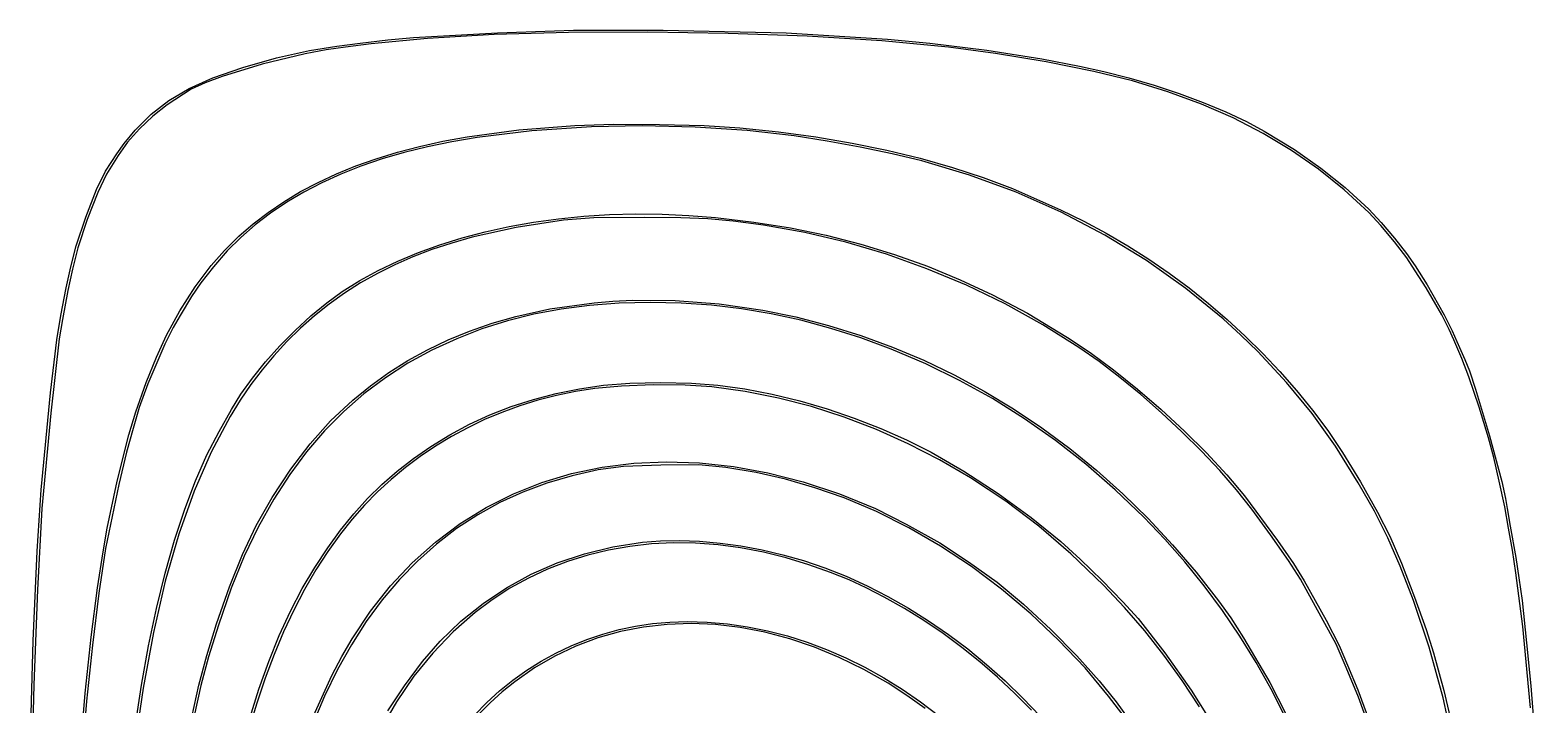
# Model space of a CAD drawing. Extents: x 5 to 548, y -19 to 520.
# Drawn here: x 280.8 to 545.6, y 400.9 to 519.5 of the extents above; entities that cross this region are included whole.
import ezdxf

# ---------------------------------------------------------------- set-up
doc = ezdxf.new("R2010")
doc.units = 0

msp = doc.modelspace()

# ---------------------------------------------------------------- linework, layer by layer
at = {"layer": 'Image'}
for p, q in [((348.316587, 518.206357), (363.082568, 519.053621)), ((375.577782, 519.087355), (362.481371, 518.719169)), ((363.082568, 519.053621), (376.42651, 519.516857)), ((389.482623, 519.159113), (375.577782, 519.087355)), ((376.42651, 519.516857), (392.200535, 519.491296)), ((403.658204, 518.937317), (389.482623, 519.159113)), ((392.200535, 519.491296), (413.866497, 519.04746)), ((417.566832, 518.424839), (403.658204, 518.937317)), ((413.866497, 519.04746), (431.668487, 517.927751)), ((329.966519, 515.937324), (334.792613, 516.686935)), ((336.310605, 516.528628), (332.900793, 516.042701)), ((334.792613, 516.686935), (338.932596, 517.233939)), ((340.864607, 517.082021), (336.310605, 516.528628)), ((338.932596, 517.233939), (343.762585, 517.780022)), ((350.731082, 518.051682), (340.864607, 517.082021)), ((343.762585, 517.780022), (348.316587, 518.206357)), ((362.481371, 518.719169), (350.731082, 518.051682)), ((430.670816, 517.624553), (417.566832, 518.424839)), ((442.432465, 516.53933), (430.670816, 517.624553)), ((431.668487, 517.927751), (439.120468, 517.224502)), ((439.120468, 517.224502), (449.157715, 516.020936)), ((450.712102, 515.425238), (442.432465, 516.53933)), ((318.234035, 512.936759), (324.170164, 514.616466)), ((329.233204, 515.359185), (321.650259, 513.542904)), ((324.170164, 514.616466), (329.966519, 515.937324)), ((332.900793, 516.042701), (329.233204, 515.359185)), ((449.157715, 516.020936), (458.854444, 514.460546)), ((459.589819, 513.929308), (450.712102, 515.425238)), ((458.854444, 514.460546), (465.478438, 513.185523)), ((467.975938, 512.251841), (459.589819, 513.929308)), ((308.819511, 509.2425), (312.988619, 511.110602)), ((314.612898, 511.366814), (311.627288, 510.233539)), ((312.988619, 511.110602), (318.234035, 512.936759)), ((321.650259, 513.542904), (314.612898, 511.366814)), ((465.478438, 513.185523), (469.733017, 512.266262)), ((474.780779, 510.59314), (467.975938, 512.251841)), ((469.733017, 512.266262), (474.138498, 511.128928)), ((474.138498, 511.128928), (478.591828, 509.809774)), ((309.172247, 509.117948), (304.948497, 506.363899)), ((305.233903, 507.144216), (308.819511, 509.2425)), ((311.627288, 510.233539), (309.172247, 509.117948)), ((481.02068, 508.673638), (474.780779, 510.59314)), ((478.591828, 509.809774), (482.989956, 508.345052)), ((486.916751, 506.502146), (481.02068, 508.673638)), ((482.989956, 508.345052), (487.22983, 506.771016)), ((302.10853, 504.73292), (305.233903, 507.144216)), ((304.948497, 506.363899), (302.446867, 504.403947)), ((492.491914, 504.065914), (486.916751, 506.502146)), ((487.22983, 506.771016), (491.208399, 505.123918)), ((299.320129, 501.925786), (302.10853, 504.73292)), ((302.446867, 504.403947), (300.066322, 502.154202)), ((491.208399, 505.123918), (494.822612, 503.44001)), ((497.76909, 501.352195), (492.491914, 504.065914)), ((494.822612, 503.44001), (497.969415, 501.755545)), ((297.396451, 499.597678), (299.320129, 501.925786)), ((300.066322, 502.154202), (297.975599, 499.788831)), ((353.449253, 499.984746), (357.718155, 500.771687)), ((359.513831, 500.647271), (355.025361, 499.885546)), ((357.718155, 500.771687), (366.81126, 501.997639)), ((369.121117, 501.810803), (359.513831, 500.647271)), ((366.81126, 501.997639), (376.669328, 502.767776)), ((379.604136, 502.505551), (369.121117, 501.810803)), ((376.669328, 502.767776), (383.477286, 502.958612)), ((388.506827, 502.66108), (379.604136, 502.505551)), ((383.477286, 502.958612), (391.553074, 502.939117)), ((397.865823, 502.429417), (388.506827, 502.66108)), ((391.553074, 502.939117), (399.450785, 502.729986)), ((407.004568, 501.840572), (397.865823, 502.429417)), ((399.450785, 502.729986), (405.72451, 502.351915)), ((405.72451, 502.351915), (412.524971, 501.630921)), ((415.246509, 500.924556), (407.004568, 501.840572)), ((412.524971, 501.630921), (419.098703, 500.733279)), ((421.059259, 500.019806), (415.246509, 500.924556)), ((419.098703, 500.733279), (425.444271, 499.659309)), ((502.771197, 498.348238), (497.76909, 501.352195)), ((497.969415, 501.755545), (503.28065, 498.499479)), ((294.125544, 494.712787), (296.066498, 497.755616)), ((296.066498, 497.755616), (297.396451, 499.597678)), ((297.975599, 499.788831), (296.343437, 497.482003)), ((341.708938, 496.9135), (345.448329, 498.056867)), ((346.652316, 497.993851), (342.75716, 496.86055)), ((345.448329, 498.056867), (349.360539, 499.080211)), ((350.739953, 499.001628), (346.652316, 497.993851)), ((349.360539, 499.080211), (353.449253, 499.984746)), ((355.025361, 499.885546), (350.739953, 499.001628)), ((426.897831, 498.953286), (421.059259, 500.019806)), ((425.444271, 499.659309), (431.560237, 498.409332)), ((432.534235, 497.769699), (426.897831, 498.953286)), ((431.560237, 498.409332), (437.445163, 496.983668)), ((437.740482, 496.513751), (432.534235, 497.769699)), ((507.521158, 495.041296), (502.771197, 498.348238)), ((503.28065, 498.499479), (507.945927, 495.250439)), ((296.343437, 497.482003), (294.299296, 494.18968)), ((334.733876, 494.261846), (338.138682, 495.648898)), ((339.049193, 495.600058), (335.523126, 494.21071)), ((338.138682, 495.648898), (341.708938, 496.9135)), ((342.75716, 496.86055), (339.049193, 495.600058)), ((437.445163, 496.983668), (443.097613, 495.382639)), ((446.133429, 494.034819), (437.740482, 496.513751)), ((443.097613, 495.382639), (448.516149, 493.606564)), ((507.945927, 495.250439), (512.219609, 491.818306)), ((292.531331, 491.510264), (294.125544, 494.712787)), ((294.299296, 494.18968), (292.720854, 490.957529)), ((328.405879, 491.115538), (331.490837, 492.75113)), ((332.173667, 492.69084), (328.995527, 491.038783)), ((331.490837, 492.75113), (334.733876, 494.261846)), ((335.523126, 494.21071), (332.173667, 492.69084)), ((454.317774, 491.02218), (446.133429, 494.034819)), ((448.516149, 493.606564), (453.699335, 491.655764)), ((512.041892, 491.418618), (507.521158, 495.041296)), ((290.612523, 486.641725), (292.531331, 491.510264)), ((292.720854, 490.957529), (290.864946, 486.197933)), ((325.475319, 489.353854), (328.405879, 491.115538)), ((328.995527, 491.038783), (325.983414, 489.252873)), ((453.699335, 491.655764), (462.150829, 487.947083)), ((462.254146, 487.498169), (454.317774, 491.02218)), ((516.35632, 487.467457), (512.041892, 491.418618)), ((512.219609, 491.818306), (516.356055, 488.012964)), ((320.062654, 485.44736), (322.695472, 487.464866)), ((323.132038, 487.331445), (320.436109, 485.272832)), ((322.695472, 487.464866), (325.475319, 489.353854)), ((325.983414, 489.252873), (323.132038, 487.331445)), ((382.80133, 487.0785), (387.404601, 487.202333)), ((387.404601, 487.202333), (392.054856, 487.160436)), ((392.054856, 487.160436), (396.739646, 486.950345)), ((462.150829, 487.947083), (466.199459, 485.931794)), ((469.903175, 483.485119), (462.254146, 487.498169)), ((516.356055, 488.012964), (518.549334, 485.699943)), ((518.476156, 485.190801), (516.35632, 487.467457)), ((288.916551, 481.606946), (290.612523, 486.641725)), ((290.864946, 486.197933), (289.218671, 481.259716)), ((317.573181, 483.300121), (320.062654, 485.44736)), ((320.436109, 485.272832), (317.890336, 483.075369)), ((366.332318, 484.827933), (358.631985, 483.10847)), ((360.92549, 484.059674), (365.107091, 484.975177)), ((365.107091, 484.975177), (369.397925, 485.737276)), ((374.674558, 486.095787), (366.332318, 484.827933)), ((369.397925, 485.737276), (373.785543, 486.343506)), ((373.785543, 486.343506), (378.257494, 486.791403)), ((379.997309, 486.493805), (374.674558, 486.095787)), ((378.257494, 486.791403), (382.80133, 487.0785)), ((388.888538, 486.583647), (379.997309, 486.493805)), ((395.301211, 486.532127), (388.888538, 486.583647)), ((400.087599, 486.340427), (395.301211, 486.532127)), ((396.739646, 486.950345), (401.446521, 486.569595)), ((404.518452, 485.924819), (400.087599, 486.340427)), ((401.446521, 486.569595), (408.150011, 485.774377)), ((409.86452, 485.201574), (404.518452, 485.924819)), ((408.150011, 485.774377), (414.619308, 484.736359)), ((417.112602, 483.927994), (409.86452, 485.201574)), ((414.619308, 484.736359), (420.88376, 483.447336)), ((466.199459, 485.931794), (470.133001, 483.806913)), ((520.868965, 482.322258), (518.476156, 485.190801)), ((518.549334, 485.699943), (520.88653, 482.965131)), ((315.015324, 480.760263), (317.573181, 483.300121)), ((317.890336, 483.075369), (315.530794, 480.708095)), ((355.010217, 482.073629), (351.534145, 480.91898)), ((352.939789, 481.778318), (356.865573, 482.993233)), ((358.631985, 483.10847), (355.010217, 482.073629)), ((356.865573, 482.993233), (360.92549, 484.059674)), ((424.34783, 482.221956), (417.112602, 483.927994)), ((420.88376, 483.447336), (426.972711, 481.899103)), ((431.531832, 480.098307), (424.34783, 482.221956)), ((426.972711, 481.899103), (432.91551, 480.083455)), ((477.225491, 479.005363), (469.903175, 483.485119)), ((470.133001, 483.806913), (473.9537, 481.570722)), ((523.053945, 479.463375), (520.868965, 482.322258)), ((520.88653, 482.965131), (522.99585, 480.263114)), ((287.990843, 477.9057), (288.916551, 481.606946)), ((289.218671, 481.259716), (288.269132, 477.491699)), ((312.69845, 478.159414), (315.015324, 480.760263)), ((315.530794, 480.708095), (313.082245, 477.916279)), ((348.198842, 479.642218), (344.999381, 478.241043)), ((345.540419, 478.912928), (349.160587, 480.417394)), ((351.534145, 480.91898), (348.198842, 479.642218)), ((349.160587, 480.417394), (352.939789, 481.778318)), ((438.626236, 477.571894), (431.531832, 480.098307)), ((432.91551, 480.083455), (438.741503, 477.992187)), ((473.9537, 481.570722), (477.663798, 479.221499)), ((477.663798, 479.221499), (481.265538, 476.757527)), ((522.99585, 480.263114), (524.505503, 478.048482)), ((524.550297, 477.215699), (523.053945, 479.463375)), ((287.164392, 474.179705), (287.990843, 477.9057)), ((288.269132, 477.491699), (287.4512, 473.765704)), ((309.884618, 474.371671), (312.69845, 478.159414)), ((313.082245, 477.916279), (310.877203, 475.100592)), ((338.826978, 475.483225), (342.091732, 477.267383)), ((341.930836, 476.713152), (338.98828, 475.056242)), ((344.999381, 478.241043), (341.930836, 476.713152)), ((342.091732, 477.267383), (345.540419, 478.912928)), ((445.592673, 474.657563), (438.626236, 477.571894)), ((438.741503, 477.992187), (444.480037, 475.617094)), ((484.181723, 474.081235), (477.225491, 479.005363)), ((481.265538, 476.757527), (484.761164, 474.177085)), ((524.505503, 478.048482), (526.616954, 474.731702)), ((526.482652, 474.179705), (524.550297, 477.215699)), ((286.228297, 469.34971), (287.164392, 474.179705)), ((307.174632, 470.145032), (309.884618, 474.371671)), ((310.877203, 475.100592), (309.248182, 472.661705)), ((335.758605, 473.562919), (338.826978, 475.483225)), ((338.98828, 475.056242), (336.166786, 473.268012)), ((444.480037, 475.617094), (450.160458, 472.94997)), ((452.392769, 471.370164), (445.592673, 474.657563)), ((490.732501, 468.735068), (484.181723, 474.081235)), ((484.761164, 474.177085), (488.152919, 471.478455)), ((529.207397, 469.473695), (526.482652, 474.179705)), ((526.616954, 474.731702), (529.646192, 469.450962)), ((287.4512, 473.765704), (286.515237, 468.65971)), ((309.248182, 472.661705), (307.214703, 469.34971)), ((330.236092, 469.276004), (333.021537, 471.577847)), ((333.461426, 471.346159), (330.867275, 469.28838)), ((333.021537, 471.577847), (335.758605, 473.562919)), ((336.166786, 473.268012), (333.461426, 471.346159)), ((372.261938, 470.514259), (380.056546, 471.580325)), ((384.472178, 471.487603), (379.238219, 471.109464)), ((380.056546, 471.580325), (383.348647, 471.882625)), ((383.348647, 471.882625), (386.849438, 472.048243)), ((389.992537, 471.622989), (384.472178, 471.487603)), ((386.849438, 472.048243), (394.297796, 471.977278)), ((395.398125, 471.514426), (389.992537, 471.622989)), ((394.297796, 471.977278), (402.04302, 471.38313)), ((400.724072, 471.152934), (395.398125, 471.514426)), ((402.04302, 471.38313), (409.726513, 470.281495)), ((450.160458, 472.94997), (456.300394, 469.737908)), ((458.988154, 467.724542), (452.392769, 471.370164)), ((488.152919, 471.478455), (491.443046, 468.659916)), ((285.533793, 465.071715), (286.228297, 469.34971)), ((286.515237, 468.65971), (285.942362, 465.211643)), ((304.813539, 465.889382), (307.174632, 470.145032)), ((307.214703, 469.34971), (306.016569, 467.255418)), ((327.468985, 466.728408), (330.236092, 469.276004)), ((330.867275, 469.28838), (328.379405, 467.092374)), ((362.126003, 467.976543), (366.273227, 469.176371)), ((369.463916, 469.58882), (364.840776, 468.428264)), ((366.273227, 469.176371), (372.261938, 470.514259)), ((374.249265, 470.479545), (369.463916, 469.58882)), ((379.238219, 471.109464), (374.249265, 470.479545)), ((405.99445, 470.533846), (400.724072, 471.152934)), ((411.23333, 469.652497), (405.99445, 470.533846)), ((409.726513, 470.281495), (415.561056, 469.084611)), ((416.464785, 468.50422), (411.23333, 469.652497)), ((415.561056, 469.084611), (421.317718, 467.601425)), ((456.300394, 469.737908), (463.360424, 465.467225)), ((493.843542, 465.910699), (490.732501, 468.735068)), ((491.443046, 468.659916), (494.633789, 465.71975)), ((530.526757, 466.863397), (529.207397, 469.473695)), ((529.646192, 469.450962), (531.059982, 466.657621)), ((306.016569, 467.255418), (304.561161, 464.314627)), ((324.786934, 464.006076), (327.468985, 466.728408)), ((328.379405, 467.092374), (325.992889, 464.755838)), ((354.377093, 465.059762), (358.164822, 466.606496)), ((360.338448, 466.988852), (355.915534, 465.261557)), ((358.164822, 466.606496), (362.126003, 467.976543)), ((364.840776, 468.428264), (360.338448, 466.988852)), ((421.712887, 467.084348), (416.464785, 468.50422)), ((421.317718, 467.601425), (426.989705, 465.836264)), ((427.001707, 465.388215), (421.712887, 467.084348)), ((465.340458, 463.735545), (458.988154, 467.724542)), ((531.305339, 465.050922), (530.526757, 466.863397)), ((531.059982, 466.657621), (531.861122, 464.795716)), ((284.430681, 455.743653), (285.533793, 465.071715)), ((285.942362, 465.211643), (284.46381, 452.197475)), ((304.561161, 464.314627), (301.542414, 457.303426)), ((303.046383, 462.014604), (304.813539, 465.889382)), ((322.256653, 461.180025), (324.786934, 464.006076)), ((325.992889, 464.755838), (323.702801, 462.27647)), ((350.750225, 463.329874), (354.377093, 465.059762)), ((355.915534, 465.261557), (351.530636, 463.237353)), ((426.989705, 465.836264), (432.570223, 463.793454)), ((432.355318, 463.411155), (427.001707, 465.388215)), ((438.427352, 460.836853), (432.355318, 463.411155)), ((432.570223, 463.793454), (438.052479, 461.477325)), ((463.360424, 465.467225), (467.31982, 462.83812)), ((468.900744, 461.238597), (465.340458, 463.735545)), ((496.838455, 462.989196), (493.843542, 465.910699)), ((494.633789, 465.71975), (497.72739, 462.656237)), ((532.742527, 461.795294), (531.305339, 465.050922)), ((531.861122, 464.795716), (533.237694, 461.62172)), ((301.227349, 457.538767), (303.046383, 462.014604)), ((319.944859, 458.321272), (322.256653, 461.180025)), ((323.702801, 462.27647), (321.644214, 459.814638)), ((347.319683, 460.95638), (343.333503, 458.406541)), ((343.928703, 459.294771), (347.271626, 461.410367)), ((347.271626, 461.410367), (350.750225, 463.329874)), ((351.530636, 463.237353), (347.319683, 460.95638)), ((438.052479, 461.477325), (443.429676, 458.892202)), ((444.354227, 457.942068), (438.427352, 460.836853)), ((467.31982, 462.83812), (471.453788, 459.792806)), ((472.55496, 458.453284), (468.900744, 461.238597)), ((501.911949, 457.567563), (496.838455, 462.989196)), ((497.72739, 462.656237), (500.726093, 459.467658)), ((533.994683, 458.542209), (532.742527, 461.795294)), ((533.237694, 461.62172), (534.058839, 459.595428)), ((317.918269, 455.500835), (319.944859, 458.321272)), ((321.644214, 459.814638), (319.676283, 457.213182)), ((343.333503, 458.406541), (339.564436, 455.580631)), ((340.708865, 456.976621), (343.928703, 459.294771)), ((443.429676, 458.892202), (448.695021, 456.042414)), ((471.453788, 459.792806), (475.665906, 456.417482)), ((476.243132, 455.433677), (472.55496, 458.453284)), ((500.726093, 459.467658), (503.632141, 456.152293)), ((535.777423, 453.211338), (533.994683, 458.542209)), ((534.058839, 459.595428), (535.138022, 456.415464)), ((282.761545, 438.713745), (284.430681, 455.743653)), ((299.432576, 452.432773), (301.227349, 457.538767)), ((301.542414, 457.303426), (300.016643, 453.155842)), ((316.243598, 452.78973), (317.918269, 455.500835)), ((319.676283, 457.213182), (317.797374, 454.467937)), ((339.564436, 455.580631), (336.004823, 452.471441)), ((337.599521, 454.449449), (340.708865, 456.976621)), ((369.372411, 454.589408), (373.374403, 455.630724)), ((373.374403, 455.630724), (377.490442, 456.462252)), ((376.798346, 455.972632), (373.451825, 455.27532)), ((380.210745, 456.520705), (376.798346, 455.972632)), ((377.490442, 456.462252), (381.712545, 457.081166)), ((384.873549, 456.944635), (380.210745, 456.520705)), ((381.712545, 457.081166), (386.349275, 457.4419)), ((390.480683, 457.143278), (384.873549, 456.944635)), ((386.349275, 457.4419), (391.755186, 457.56538)), ((396.089291, 457.103298), (390.480683, 457.143278)), ((391.755186, 457.56538), (397.176768, 457.450973)), ((400.756515, 456.811355), (396.089291, 457.103298)), ((397.176768, 457.450973), (401.860514, 457.098046)), ((406.666584, 455.99301), (400.756515, 456.811355)), ((401.860514, 457.098046), (406.599351, 456.420951)), ((406.599351, 456.420951), (411.410688, 455.488685)), ((412.529441, 454.830389), (406.666584, 455.99301)), ((411.410688, 455.488685), (416.251419, 454.314804)), ((450.134685, 454.727638), (444.354227, 457.942068)), ((448.695021, 456.042414), (453.84172, 452.932288)), ((475.665906, 456.417482), (479.859754, 452.798345)), ((479.905286, 452.233848), (476.243132, 455.433677)), ((506.397704, 452.117101), (501.911949, 457.567563)), ((503.632141, 456.152293), (506.447778, 452.708423)), ((535.138022, 456.415464), (537.61739, 448.188078)), ((300.016643, 453.155842), (298.947728, 449.470142)), ((314.071477, 448.925734), (316.243598, 452.78973)), ((317.797374, 454.467937), (316.005848, 451.574739)), ((333.697883, 450.798014), (337.599521, 454.449449)), ((361.742501, 451.888717), (365.492449, 453.34113)), ((366.970193, 453.440852), (363.84197, 452.307631)), ((365.492449, 453.34113), (369.372411, 454.589408)), ((370.174626, 454.430738), (366.970193, 453.440852)), ((373.451825, 455.27532), (370.174626, 454.430738)), ((418.337065, 453.326317), (412.529441, 454.830389)), ((416.251419, 454.314804), (421.07844, 452.912867)), ((424.081434, 451.483616), (418.337065, 453.326317)), ((421.07844, 452.912867), (425.848647, 451.296429)), ((455.767468, 451.194397), (450.134685, 454.727638)), ((453.84172, 452.932288), (458.862978, 449.566152)), ((479.859754, 452.798345), (483.93891, 449.021595)), ((537.443239, 447.816556), (535.777423, 453.211338)), ((284.46381, 452.197475), (282.920189, 435.401751)), ((298.181628, 448.373734), (299.432576, 452.432773)), ((316.005848, 451.574739), (312.678404, 445.327819)), ((330.095464, 446.800838), (333.697883, 450.798014)), ((336.004823, 452.471441), (332.647004, 449.071765)), ((354.664579, 448.382786), (358.13055, 450.234994)), ((360.793399, 451.033042), (357.827924, 449.619051)), ((358.13055, 450.234994), (361.742501, 451.888717)), ((363.84197, 452.307631), (360.793399, 451.033042)), ((429.754529, 449.305114), (424.081434, 451.483616)), ((425.848647, 451.296429), (430.518933, 449.479047)), ((461.251316, 447.343182), (455.767468, 451.194397)), ((483.481445, 448.907869), (479.905286, 452.233848)), ((510.523627, 446.340694), (506.397704, 452.117101)), ((506.447778, 452.708423), (509.175246, 449.134328)), ((296.162569, 440.213247), (298.181628, 448.373734)), ((298.947728, 449.470142), (297.805211, 445.288666)), ((311.949898, 444.82827), (314.071477, 448.925734)), ((332.647004, 449.071765), (329.483321, 445.374396)), ((351.352572, 446.334921), (354.664579, 448.382786)), ((354.948989, 448.067628), (352.160037, 446.380738)), ((357.827924, 449.619051), (354.948989, 448.067628)), ((435.348328, 446.793634), (429.754529, 449.305114)), ((430.518933, 449.479047), (435.046194, 447.474279)), ((435.046194, 447.474279), (439.387326, 445.295681)), ((458.862978, 449.566152), (463.752001, 445.948333)), ((486.911635, 445.509811), (483.481445, 448.907869)), ((483.93891, 449.021595), (487.806953, 445.17343)), ((509.175246, 449.134328), (511.758078, 445.270114)), ((538.344622, 444.371739), (537.443239, 447.816556)), ((537.61739, 448.188078), (539.769574, 440.126675)), ((297.805211, 445.288666), (296.443053, 439.600739)), ((312.678404, 445.327819), (309.680858, 438.439101)), ((309.935449, 440.268985), (311.949898, 444.82827)), ((329.483321, 445.374396), (326.506114, 441.372126)), ((326.702108, 442.349043), (330.095464, 446.800838)), ((348.262231, 444.179614), (351.352572, 446.334921)), ((352.160037, 446.380738), (349.464512, 444.56035)), ((440.85481, 443.952002), (435.348328, 446.793634)), ((439.387326, 445.295681), (445.118716, 441.979386)), ((466.58497, 443.174829), (461.251316, 447.343182)), ((463.752001, 445.948333), (468.501994, 442.083159)), ((490.135881, 442.093746), (486.911635, 445.509811)), ((487.806953, 445.17343), (491.367462, 441.340048)), ((514.517627, 439.941228), (510.523627, 446.340694)), ((511.758078, 445.270114), (514.909841, 440.07678)), ((323.427661, 437.333749), (326.702108, 442.349043)), ((346.865857, 442.608431), (344.367516, 440.526949)), ((345.397019, 441.955082), (348.262231, 444.179614)), ((349.464512, 444.56035), (346.865857, 442.608431)), ((376.077486, 441.558178), (381.467286, 442.691227)), ((380.768274, 442.188577), (376.186152, 441.180009)), ((385.209518, 442.798526), (380.768274, 442.188577)), ((381.467286, 442.691227), (387.025184, 443.386697)), ((391.786542, 443.044016), (385.209518, 442.798526)), ((387.025184, 443.386697), (392.736842, 443.639593)), ((398.465686, 443.063025), (391.786542, 443.044016)), ((392.736842, 443.639593), (398.587919, 443.444922)), ((403.240526, 442.605745), (398.465686, 443.063025)), ((398.587919, 443.444922), (404.564076, 442.797689)), ((408.551598, 441.729344), (403.240526, 442.605745)), ((404.564076, 442.797689), (410.650974, 441.692899)), ((446.265955, 440.783041), (440.85481, 443.952002)), ((471.767172, 438.690174), (466.58497, 443.174829)), ((539.312441, 440.231745), (538.344622, 444.371739)), ((296.443053, 439.600739), (294.124353, 428.363758)), ((294.380523, 431.951755), (296.162569, 440.213247)), ((308.034335, 435.268176), (309.935449, 440.268985)), ((326.506114, 441.372126), (323.707723, 437.057749)), ((340.19848, 437.148914), (342.72106, 439.623967)), ((344.367516, 440.526949), (341.972932, 438.317871)), ((342.72106, 439.623967), (345.397019, 441.955082)), ((365.859543, 437.999322), (370.870125, 439.992545)), ((371.775353, 439.885254), (367.537066, 438.305449)), ((370.870125, 439.992545), (376.077486, 441.558178)), ((376.186152, 441.180009), (371.775353, 439.885254)), ((413.766342, 440.55376), (408.551598, 441.729344)), ((410.650974, 441.692899), (416.834271, 440.125557)), ((418.927671, 439.067986), (413.766342, 440.55376)), ((416.834271, 440.125557), (423.214743, 437.993773)), ((445.118716, 441.979386), (451.139627, 438.045558)), ((452.482784, 436.672742), (446.265955, 440.783041)), ((468.501994, 442.083159), (473.106163, 437.974956)), ((493.094209, 438.713745), (490.135881, 442.093746)), ((491.367462, 441.340048), (494.524016, 437.607648)), ((517.357515, 434.919181), (514.517627, 439.941228)), ((514.909841, 440.07678), (517.916503, 434.771577)), ((540.280338, 435.677751), (539.312441, 440.231745)), ((539.769574, 440.126675), (540.439777, 437.15419)), ((282.052596, 427.920475), (282.761545, 438.713745)), ((309.680858, 438.439101), (307.000119, 430.875261)), ((320.631261, 432.404556), (323.427661, 437.333749)), ((323.707723, 437.057749), (320.936486, 432.148149)), ((337.793404, 434.492564), (340.19848, 437.148914)), ((341.972932, 438.317871), (339.685549, 435.983164)), ((361.060079, 435.583503), (365.859543, 437.999322)), ((367.537066, 438.305449), (363.472479, 436.441731)), ((424.078501, 437.261015), (418.927671, 439.067986)), ((423.214743, 437.993773), (429.5514, 435.427328)), ((429.771489, 434.859817), (424.078501, 437.261015)), ((451.139627, 438.045558), (456.982539, 433.815893)), ((476.796663, 433.890053), (471.767172, 438.690174)), ((473.106163, 437.974956), (477.557714, 433.628054)), ((495.779169, 435.284731), (493.094209, 438.713745)), ((494.524016, 437.607648), (500.310674, 429.781757)), ((540.439777, 437.15419), (540.688352, 435.418367)), ((282.920189, 435.401751), (282.105337, 421.109811)), ((306.252762, 429.846144), (308.034335, 435.268176)), ((335.469959, 431.617561), (337.793404, 434.492564)), ((339.685549, 435.983164), (337.50881, 433.524795)), ((359.58278, 434.295236), (355.869158, 431.867103)), ((356.486072, 432.750084), (361.060079, 435.583503)), ((363.472479, 436.441731), (359.58278, 434.295236)), ((429.5514, 435.427328), (434.978689, 432.6614)), ((435.417015, 432.03116), (429.771489, 434.859817)), ((458.29876, 432.28898), (452.482784, 436.672742)), ((499.091575, 430.762528), (495.779169, 435.284731)), ((519.707184, 430.254659), (517.357515, 434.919181)), ((517.916503, 434.771577), (520.064027, 430.571756)), ((540.967857, 431.951755), (540.280338, 435.677751)), ((540.688352, 435.418367), (541.249426, 432.330225)), ((293.66599, 427.811759), (294.380523, 431.951755)), ((318.172564, 427.298004), (320.631261, 432.404556)), ((320.936486, 432.148149), (318.482443, 427.027955)), ((333.19227, 428.486548), (335.469959, 431.617561)), ((337.50881, 433.524795), (335.446159, 430.944734)), ((352.151864, 429.504058), (356.486072, 432.750084)), ((355.869158, 431.867103), (352.3328, 429.158468)), ((434.978689, 432.6614), (440.914473, 429.37723)), ((440.982575, 428.797966), (435.417015, 432.03116)), ((456.982539, 433.815893), (462.179934, 429.612085)), ((463.954051, 427.438417), (458.29876, 432.28898)), ((480.476204, 430.04215), (476.796663, 433.890053)), ((477.557714, 433.628054), (481.849852, 429.046778)), ((541.649264, 428.087759), (540.967857, 431.951755)), ((541.249426, 432.330225), (542.223938, 426.793096)), ((304.596935, 424.02319), (306.252762, 429.846144)), ((307.000119, 430.875261), (304.623093, 422.602977)), ((335.446159, 430.944734), (333.232144, 427.867963)), ((348.071792, 425.85042), (352.151864, 429.504058)), ((352.3328, 429.158468), (348.974896, 426.170469)), ((383.375368, 428.648566), (388.589745, 429.471409)), ((390.147199, 429.168884), (386.342347, 428.746213)), ((388.589745, 429.471409), (391.742849, 429.728051)), ((394.009825, 429.357621), (390.147199, 429.168884)), ((391.742849, 429.728051), (395.095073, 429.786163)), ((397.920757, 429.31107), (394.009825, 429.357621)), ((395.095073, 429.786163), (398.601998, 429.6508)), ((401.870522, 429.027879), (397.920757, 429.31107)), ((398.601998, 429.6508), (402.219206, 429.327017)), ((405.84965, 428.506693), (401.870522, 429.027879)), ((402.219206, 429.327017), (405.902278, 428.819871)), ((440.914473, 429.37723), (445.959826, 426.040293)), ((462.179934, 429.612085), (465.560903, 426.524387)), ((484.015197, 426.008523), (480.476204, 430.04215)), ((481.849852, 429.046778), (485.975782, 424.235457)), ((502.215817, 426.287238), (499.091575, 430.762528)), ((500.310674, 429.781757), (503.094797, 425.714851)), ((521.888301, 425.262057), (519.707184, 430.254659)), ((520.064027, 430.571756), (522.090893, 425.777094)), ((281.394786, 412.122949), (282.052596, 427.920475)), ((292.664065, 421.486542), (293.66599, 427.811759)), ((294.124353, 428.363758), (292.931466, 420.538614)), ((315.893229, 421.654831), (318.172564, 427.298004)), ((318.482443, 427.027955), (316.208696, 421.385542)), ((330.924462, 425.062167), (333.19227, 428.486548)), ((333.232144, 427.867963), (331.124566, 424.60998)), ((373.569374, 425.828146), (378.366386, 427.433075)), ((378.943854, 427.204485), (375.369154, 426.088135)), ((378.366386, 427.433075), (383.375368, 428.648566)), ((382.604742, 428.090963), (378.943854, 427.204485)), ((386.342347, 428.746213), (382.604742, 428.090963)), ((409.848669, 427.746159), (405.84965, 428.506693)), ((405.902278, 428.819871), (409.606798, 428.134417)), ((409.606798, 428.134417), (413.288347, 427.27571)), ((413.858109, 426.744924), (409.848669, 427.746159)), ((413.288347, 427.27571), (416.902507, 426.248806)), ((417.8685, 425.501634), (413.858109, 426.744924)), ((446.435662, 425.183155), (440.982575, 428.797966)), ((469.688826, 421.927716), (463.954051, 427.438417)), ((465.560903, 426.524387), (469.446091, 422.74215)), ((504.336288, 422.99896), (502.215817, 426.287238)), ((542.244814, 424.095878), (541.649264, 428.087759)), ((542.223938, 426.793096), (542.767524, 423.242926)), ((303.073059, 417.819612), (304.596935, 424.02319)), ((328.72239, 421.353691), (330.924462, 425.062167)), ((331.124566, 424.60998), (329.12308, 421.169702)), ((344.260198, 421.794164), (348.071792, 425.85042)), ((348.974896, 426.170469), (345.796634, 422.904242)), ((364.637553, 421.462829), (368.990905, 423.836994)), ((371.890114, 424.743265), (368.516203, 423.171229)), ((368.990905, 423.836994), (373.569374, 425.828146)), ((375.369154, 426.088135), (371.890114, 424.743265)), ((416.902507, 426.248806), (420.669595, 424.97033)), ((421.682856, 424.146226), (417.8685, 425.501634)), ((420.669595, 424.97033), (424.407725, 423.490282)), ((424.923265, 422.852341), (421.682856, 424.146226)), ((445.959826, 426.040293), (450.98847, 422.447884)), ((451.743772, 421.209648), (446.435662, 425.183155)), ((487.40226, 421.805237), (484.015197, 426.008523)), ((485.975782, 424.235457), (489.928712, 419.198418)), ((503.094797, 425.714851), (505.019124, 422.665746)), ((524.222531, 419.255769), (521.888301, 425.262057)), ((522.090893, 425.777094), (524.392876, 419.834326)), ((543.467637, 414.648324), (542.244814, 424.095878)), ((282.105337, 421.109811), (281.467947, 404.380451)), ((291.576839, 412.806014), (292.664065, 421.486542)), ((304.623093, 422.602977), (302.53669, 413.588926)), ((313.634915, 415.115775), (315.893229, 421.654831)), ((316.208696, 421.385542), (313.978344, 414.909284)), ((326.633782, 417.34778), (328.72239, 421.353691)), ((329.12308, 421.169702), (327.227339, 417.546044)), ((340.73142, 417.340286), (344.260198, 421.794164)), ((345.796634, 422.904242), (342.799201, 419.360925)), ((360.515892, 418.708866), (364.637553, 421.462829)), ((365.256894, 421.37338), (362.121656, 419.351072)), ((368.516203, 423.171229), (365.256894, 421.37338)), ((424.407725, 423.490282), (428.109301, 421.814632)), ((427.950458, 421.465703), (424.923265, 422.852341)), ((431.125166, 419.832033), (427.950458, 421.465703)), ((428.109301, 421.814632), (431.766726, 419.949352)), ((450.98847, 422.447884), (455.60942, 418.586517)), ((456.8744, 416.900366), (451.743772, 421.209648)), ((469.446091, 422.74215), (473.095645, 419.003837)), ((473.398972, 418.009507), (469.688826, 421.927716)), ((490.626007, 417.448354), (487.40226, 421.805237)), ((510.604391, 411.534695), (504.336288, 422.99896)), ((505.019124, 422.665746), (508.841491, 415.754902)), ((542.767524, 423.242926), (543.321191, 419.212084)), ((292.931466, 420.538614), (291.791171, 411.386587)), ((342.799201, 419.360925), (339.983787, 415.541654)), ((356.632496, 415.578317), (360.515892, 418.708866)), ((362.121656, 419.351072), (359.119961, 417.105659)), ((434.65477, 417.841457), (431.125166, 419.832033)), ((431.766726, 419.949352), (435.372403, 417.900413)), ((455.60942, 418.586517), (460.407701, 414.151885)), ((473.095645, 419.003837), (475.769711, 416.047912)), ((489.928712, 419.198418), (492.084172, 416.160426)), ((526.994983, 411.052982), (524.222531, 419.255769)), ((524.392876, 419.834326), (526.454662, 414.120032)), ((543.321191, 419.212084), (544.141292, 411.803778)), ((301.68734, 411.255711), (303.073059, 417.819612)), ((324.662816, 413.05543), (326.633782, 417.34778)), ((327.227339, 417.546044), (325.436997, 413.737922)), ((337.499799, 412.493779), (340.73142, 417.340286)), ((359.119961, 417.105659), (355.265034, 413.726015)), ((438.106027, 415.702856), (434.65477, 417.841457)), ((435.372403, 417.900413), (438.918735, 415.673786)), ((441.475818, 413.419514), (438.106027, 415.702856)), ((438.918735, 415.673786), (442.398126, 413.275443)), ((461.795041, 412.278229), (456.8744, 416.900366)), ((476.944901, 413.906085), (473.398972, 418.009507)), ((475.769711, 416.047912), (480.462427, 410.056273)), ((493.675055, 412.953938), (490.626007, 417.448354)), ((492.084172, 416.160426), (494.349491, 412.665827)), ((508.841491, 415.754902), (511.156391, 411.304362)), ((302.53669, 413.588926), (300.727816, 403.799788)), ((311.930279, 409.580089), (313.634915, 415.115775)), ((313.978344, 414.909284), (312.247842, 409.310424)), ((322.81367, 408.487636), (324.662816, 413.05543)), ((325.436997, 413.737922), (323.751707, 409.744251)), ((339.983787, 415.541654), (337.351578, 411.447567)), ((355.265034, 413.726015), (351.679641, 409.996284)), ((352.993939, 412.074394), (356.632496, 415.578317)), ((378.777305, 412.390534), (381.586016, 413.339888)), ((384.708603, 413.765612), (380.736246, 412.651725)), ((381.586016, 413.339888), (384.453578, 414.122011)), ((384.453578, 414.122011), (387.375049, 414.734362)), ((388.779709, 414.555932), (384.708603, 413.765612)), ((387.375049, 414.734362), (390.345483, 415.1744)), ((392.935351, 415.022746), (388.779709, 414.555932)), ((390.345483, 415.1744), (393.359936, 415.439585)), ((397.161315, 415.166116), (392.935351, 415.022746)), ((393.359936, 415.439585), (396.413464, 415.527376)), ((396.413464, 415.527376), (399.983335, 415.424374)), ((401.443387, 414.986103), (397.161315, 415.166116)), ((399.983335, 415.424374), (403.538155, 415.12053)), ((405.767355, 414.482768), (401.443387, 414.986103)), ((403.538155, 415.12053), (407.074428, 414.617471)), ((410.119005, 413.656171), (405.767355, 414.482768)), ((407.074428, 414.617471), (410.588657, 413.916826)), ((414.484123, 412.506375), (410.119005, 413.656171)), ((410.588657, 413.916826), (414.077345, 413.020222)), ((444.761028, 410.994719), (441.475818, 413.419514)), ((442.398126, 413.275443), (445.802978, 410.711355)), ((460.407701, 414.151885), (464.98589, 409.527939)), ((480.322925, 409.622822), (476.944901, 413.906085)), ((526.454662, 414.120032), (527.760932, 410.010792)), ((544.825239, 400.349792), (543.467637, 414.648324)), ((280.830336, 392.543342), (281.394786, 412.122949)), ((290.537749, 402.93437), (291.576839, 412.806014)), ((291.791171, 411.386587), (290.775937, 401.546157)), ((300.445982, 404.351787), (301.68734, 411.255711)), ((337.351578, 411.447567), (334.903765, 407.079802)), ((335.686337, 409.368704), (337.499799, 412.493779)), ((349.887302, 408.48473), (352.993939, 412.074394)), ((376.876851, 411.214209), (373.144633, 409.453005)), ((373.35622, 410.000289), (376.032392, 411.276487)), ((376.032392, 411.276487), (378.777305, 412.390534)), ((380.736246, 412.651725), (376.876851, 411.214209)), ((414.077345, 413.020222), (417.536997, 411.929287)), ((418.848497, 411.033441), (414.484123, 412.506375)), ((417.536997, 411.929287), (420.964116, 410.645648)), ((423.197911, 409.23743), (418.848497, 411.033441)), ((420.964116, 410.645648), (424.355205, 409.170933)), ((447.958537, 408.431756), (444.761028, 410.994719)), ((445.802978, 410.711355), (449.125694, 407.987493)), ((466.47319, 407.366158), (461.795041, 412.278229)), ((496.53802, 408.338054), (493.675055, 412.953938)), ((494.349491, 412.665827), (498.941192, 404.796925)), ((512.361143, 407.481982), (510.604391, 411.534695)), ((511.156391, 411.304362), (512.637606, 407.88578)), ((529.454024, 402.103697), (526.994983, 411.052982)), ((544.141292, 411.803778), (544.880035, 404.20806)), ((310.522973, 404.325226), (311.930279, 409.580089)), ((312.247842, 409.310424), (310.895139, 404.286118)), ((321.090522, 403.655393), (322.81367, 408.487636)), ((323.751707, 409.744251), (322.171125, 405.563948)), ((333.944827, 406.054956), (335.686337, 409.368704)), ((346.698282, 404.236091), (349.887302, 408.48473)), ((351.679641, 409.996284), (348.355048, 405.902649)), ((368.229878, 406.971601), (370.753734, 408.56448)), ((373.144633, 409.453005), (369.553804, 407.36805)), ((370.753734, 408.56448), (373.35622, 410.000289)), ((427.518154, 407.118402), (423.197911, 409.23743)), ((424.355205, 409.170933), (427.706768, 407.50677)), ((451.065229, 405.733911), (447.958537, 408.431756)), ((449.125694, 407.987493), (452.358679, 405.109829)), ((464.98589, 409.527939), (468.946565, 405.098631)), ((483.529355, 405.16509), (480.322925, 409.622822)), ((480.462427, 410.056273), (485.109931, 403.438499)), ((499.203517, 403.616763), (496.53802, 408.338054)), ((512.637606, 407.88578), (514.436065, 403.517566)), ((527.760932, 410.010792), (529.546417, 403.386118)), ((322.171125, 405.563948), (320.694903, 401.195928)), ((330.707937, 398.934832), (333.944827, 406.054956)), ((334.903765, 407.079802), (332.641534, 402.439494)), ((348.355048, 405.902649), (345.282518, 401.431295)), ((363.437837, 403.324791), (365.789598, 405.224191)), ((365.789598, 405.224191), (368.229878, 406.971601)), ((369.553804, 407.36805), (366.118578, 404.959283)), ((431.795011, 404.67642), (427.518154, 407.118402)), ((427.706768, 407.50677), (431.015309, 405.654787)), ((431.015309, 405.654787), (434.277332, 403.61661)), ((454.077985, 402.90447), (451.065229, 405.733911)), ((452.358679, 405.109829), (455.494334, 402.084333)), ((470.586887, 402.411722), (466.47319, 407.366158)), ((468.946565, 405.098631), (471.899011, 401.403612)), ((486.560503, 400.538261), (483.529355, 405.16509)), ((514.542235, 402.260592), (512.361143, 407.481982)), ((281.467947, 404.380451), (280.996204, 383.82152)), ((289.680232, 393.035803), (290.537749, 402.93437)), ((298.855536, 393.944458), (300.445982, 404.351787)), ((300.727816, 403.799788), (298.946911, 391.690343)), ((309.262258, 398.738644), (310.522973, 404.325226)), ((310.895139, 404.286118), (309.698179, 398.932524)), ((319.49755, 398.569695), (321.090522, 403.655393)), ((332.641534, 402.439494), (330.566075, 397.527782)), ((343.766402, 399.80968), (346.698282, 404.236091)), ((361.179539, 401.275941), (363.437837, 403.324791)), ((363.881038, 403.152025), (361.766921, 401.252233)), ((366.118578, 404.959283), (363.881038, 403.152025)), ((435.103578, 402.542326), (431.795011, 404.67642)), ((434.277332, 403.61661), (437.489339, 401.393869)), ((438.326464, 400.246986), (435.103578, 402.542326)), ((456.993688, 399.946718), (454.077985, 402.90447)), ((485.109931, 403.438499), (489.294625, 396.820403)), ((498.941192, 404.796925), (503.166782, 396.571944)), ((501.660163, 398.80613), (499.203517, 403.616763)), ((514.436065, 403.517566), (516.552597, 397.791054)), ((529.546417, 403.386118), (531.081282, 396.883646)), ((544.880035, 404.20806), (545.590621, 395.184193)), ((290.775937, 401.546157), (289.958229, 391.655804)), ((320.694903, 401.195928), (319.322696, 396.639106)), ((345.282518, 401.431295), (342.453316, 396.568405)), ((359.019651, 399.080182), (361.179539, 401.275941)), ((361.766921, 401.252233), (359.761909, 399.243006)), ((437.489339, 401.393869), (440.647834, 398.98819)), ((455.494334, 402.084333), (458.525064, 398.916977)), ((474.4827, 397.313798), (470.586887, 402.411722)), ((471.899011, 401.403612), (474.801871, 397.441891)), ((516.575863, 396.755691), (514.542235, 402.260592)), ((531.609964, 392.34135), (529.454024, 402.103697))]:
    msp.add_line(p, q, dxfattribs=at)

doc.saveas('drawing.dxf')
